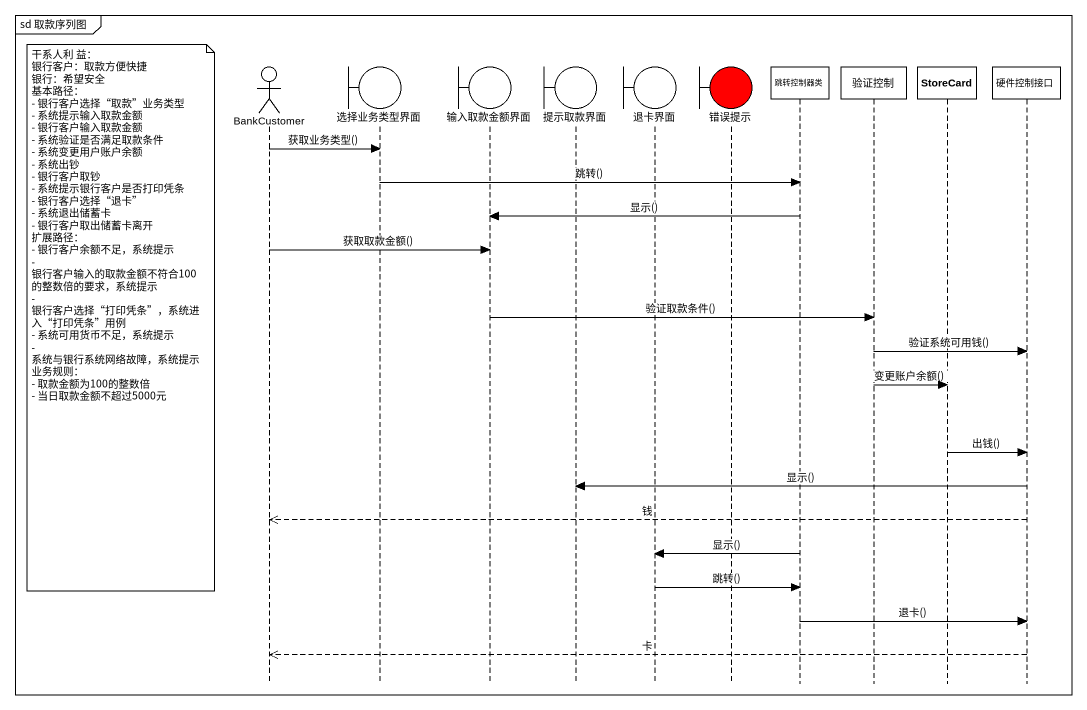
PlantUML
@startuml
mainframe sd 取款序列图
hide footbox
actor BankCustomer
boundary 选择业务类型界面
boundary 输入取款金额界面
boundary 提示取款界面
boundary 退卡界面
boundary 错误提示 #FF0000
participant 跳转控制器类
participant 验证控制
participant StoreCard #FFFFFF
participant 硬件控制接口

BankCustomer -> 选择业务类型界面 : 获取业务类型()
选择业务类型界面 -> 跳转控制器类 : 跳转()
跳转控制器类 -> 输入取款金额界面 : 显示()
BankCustomer -> 输入取款金额界面 : 获取取款金额()
输入取款金额界面 -> 验证控制 : 验证取款条件()
note left of BankCustomer
  干系人利 益：
  银行客户：取款方便快捷
  银行：希望安全
  基本路径：
  - 银行客户选择“取款”业务类型
  - 系统提示输入取款金额
  - 银行客户输入取款金额
  - 系统验证是否满足取款条件
  - 系统变更用户账户余额
  - 系统出钞
  - 银行客户取钞
  - 系统提示银行客户是否打印凭条
  - 银行客户选择“退卡”
  - 系统退出储蓄卡
  - 银行客户取出储蓄卡离开
  扩展路径：
  - 银行客户余额不足，系统提示
  - 银行客户输入的取款金额不符合100的整数倍的要求，系统提示
  - 银行客户选择“打印凭条”，系统进入“打印凭条”用例
  - 系统可用货币不足，系统提示
  - 系统与银行系统网络故障，系统提示
  业务规则：
  - 取款金额为100的整数倍
  - 当日取款金额不超过5000元
end note
验证控制 -> 硬件控制接口 : 验证系统可用钱()
验证控制 -> StoreCard : 变更账户余额()
StoreCard -> 硬件控制接口 : 出钱()
硬件控制接口 -> 提示取款界面 : 显示()
硬件控制接口 -->> BankCustomer : 钱
跳转控制器类 -> 退卡界面 : 显示()
退卡界面 -> 跳转控制器类 : 跳转()
跳转控制器类 -> 硬件控制接口 : 退卡()
硬件控制接口 -->> BankCustomer : 卡
@enduml
